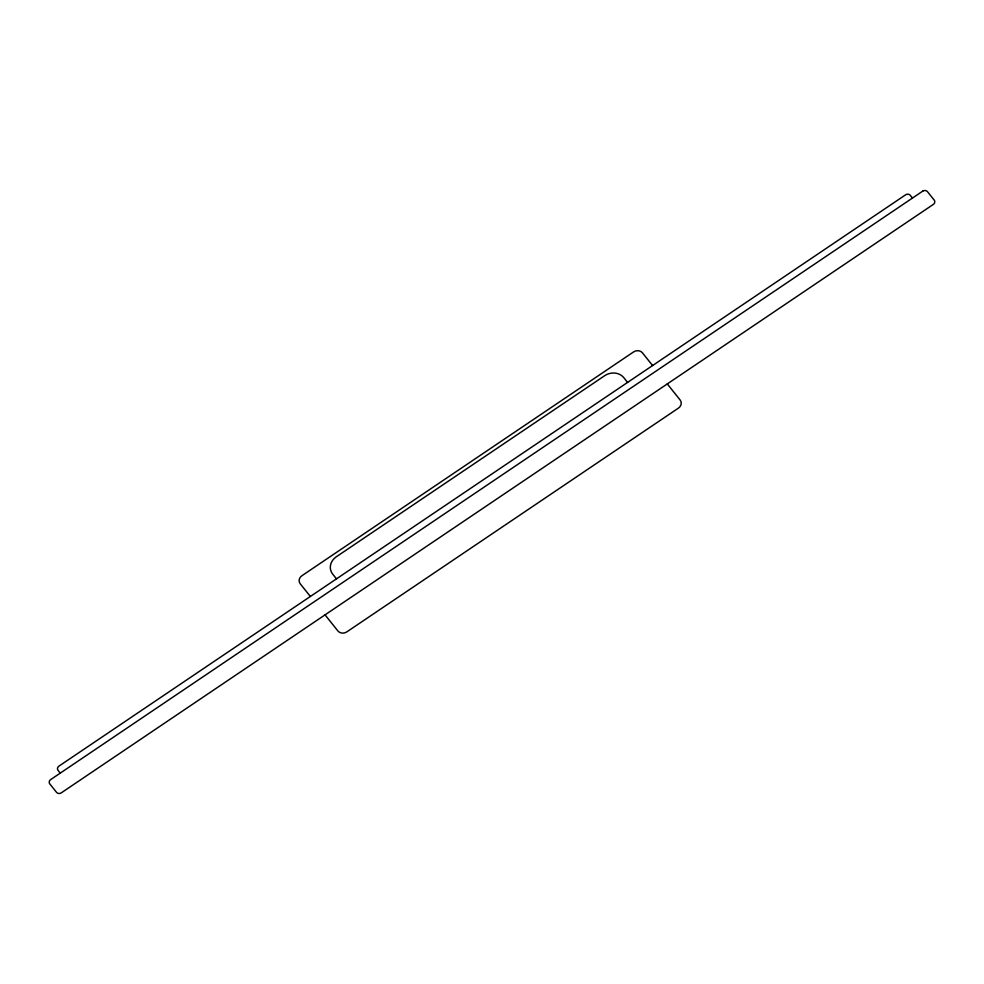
<?xml version="1.0" encoding="UTF-8"?>
<svg xmlns="http://www.w3.org/2000/svg" width="984" height="984" viewBox="0 0 984 984"><rect width="100%" height="100%" fill="white"/><g stroke="black" fill="none" stroke-linecap="round" stroke-linejoin="round"><path stroke-width="1.48" d="M912.463 198.067L910.261 195.312A3.382 2.977 -17.1 0 0 905.6 194.82L58.942 766.13A3.382 2.977 -17.1 0 0 58.056 770.361L60.27 773.116M652.601 365.544L642.466 352.862A6.47 5.683 -17.1 0 0 633.573 351.928L301.928 575.714A6.47 5.683 -17.1 0 0 300.231 583.795L310.366 596.476M667.287 383.92L680.153 400.021A6.47 5.683 -17.1 0 1 678.456 408.102L346.811 631.888A6.47 5.683 -17.1 0 1 337.906 630.953L325.052 614.865M627.595 382.419L623.807 377.659A13.874 12.177 -17.1 0 0 604.717 375.667L336.307 556.784A13.874 12.177 -17.1 0 0 332.678 574.115L336.479 578.863M922.697 191.167L50.701 779.574A3.469 3.05 -17.1 0 0 49.79 783.904L56.531 792.329A3.469 3.05 -17.1 0 0 61.303 792.833L933.299 204.426A3.469 3.05 -17.1 0 0 934.21 200.096L927.469 191.671A3.469 3.05 -17.1 0 0 922.697 191.167"/></g></svg>
